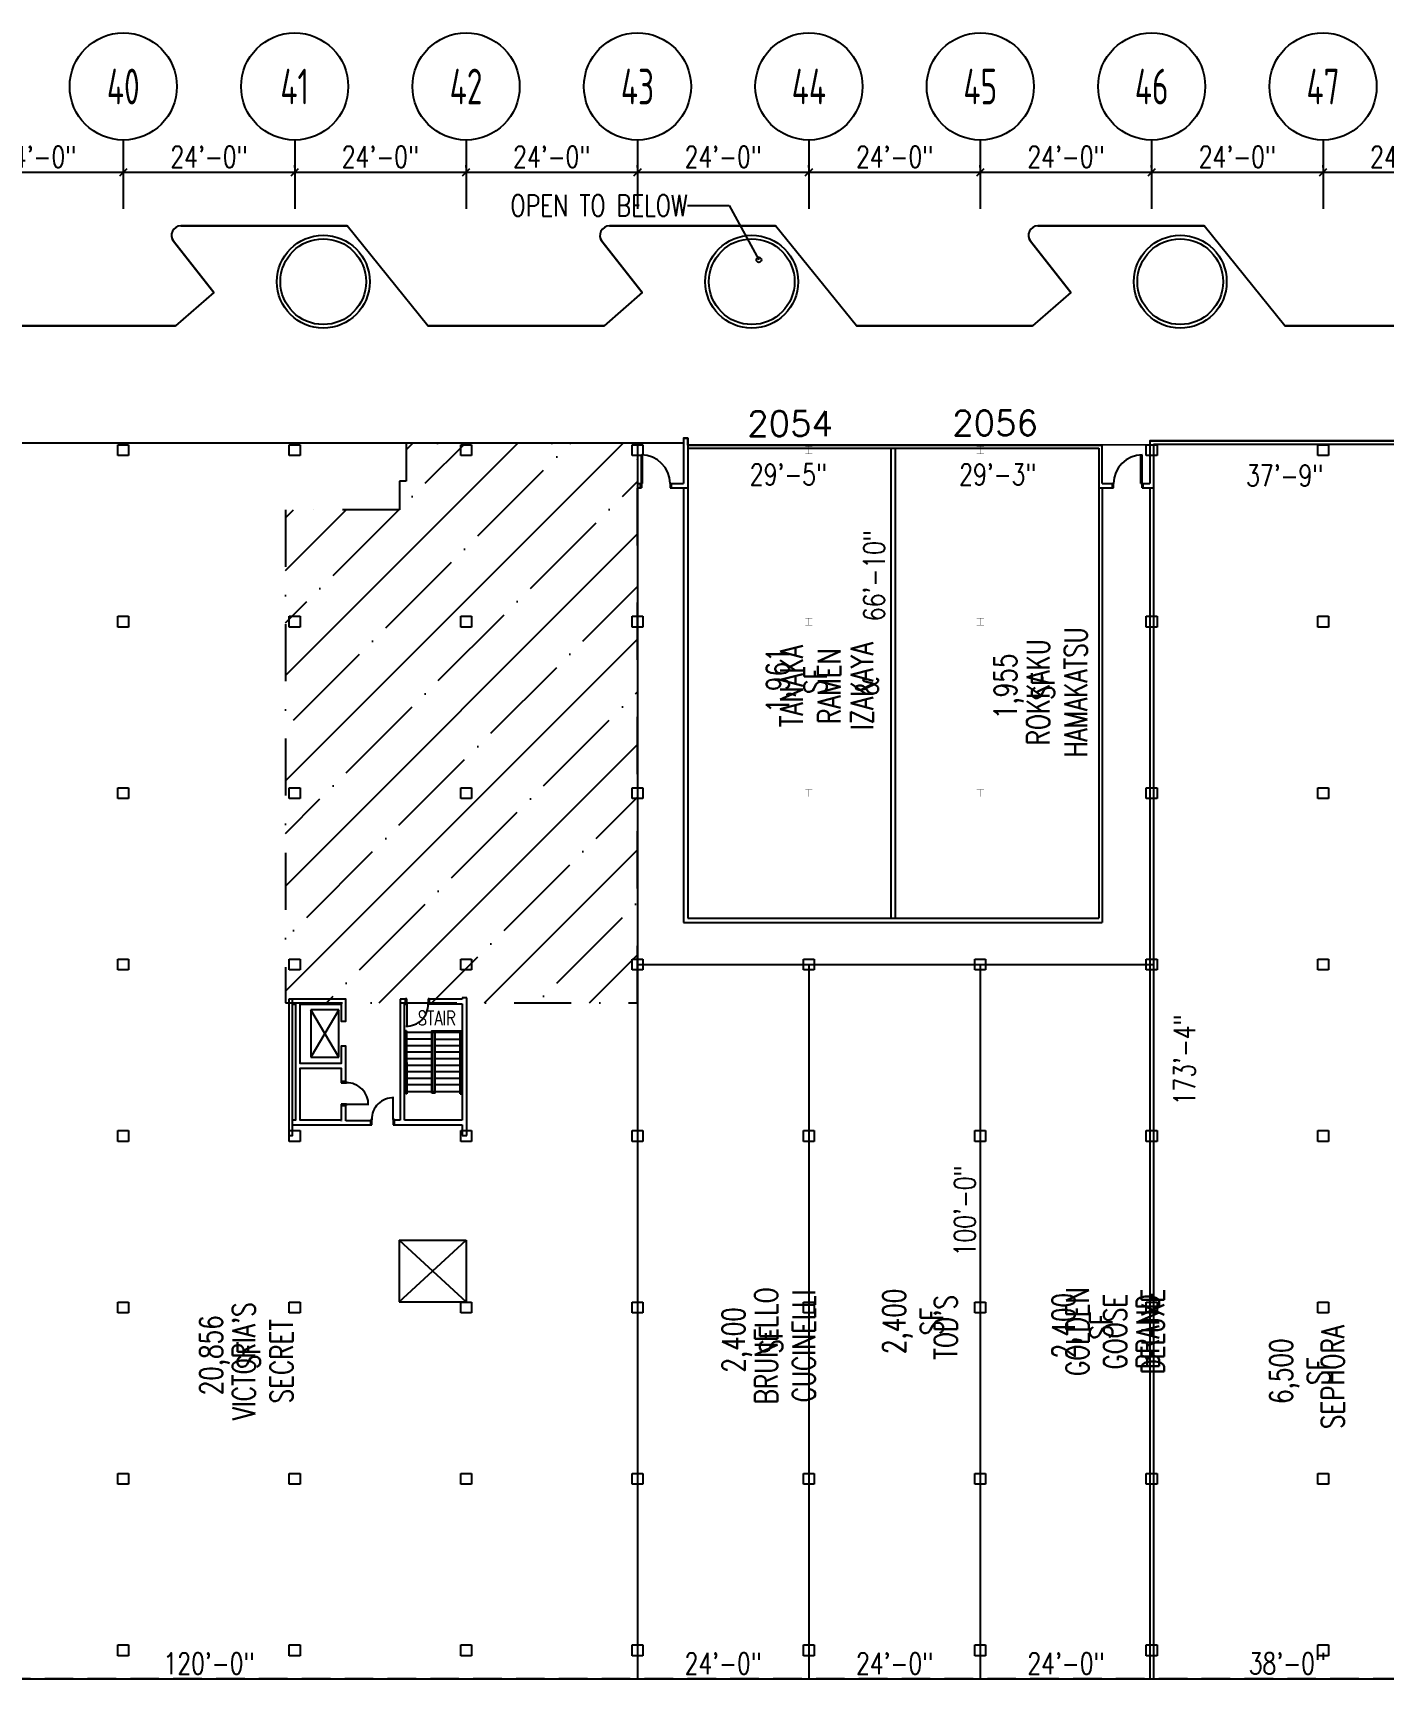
# Model space of a CAD drawing. Extents: x -13345 to 10098, y -1643 to 9113.
# Drawn here: x -3554 to -1285, y 1903 to 4668 of the extents above; entities that cross this region are included whole.
import ezdxf
from ezdxf.enums import TextEntityAlignment as Align

# ---------------------------------------------------------------- set-up
doc = ezdxf.new("R2010")
doc.units = 0
doc.header["$LTSCALE"] = 192
doc.header["$MEASUREMENT"] = 0
doc.linetypes.add('DASHDOT', pattern=[1, 0.5, -0.25, 0, -0.25])
doc.linetypes.add('DASHED2', pattern=[0.375, 0.25, -0.125])
doc.layers.get('0').update_dxf_attribs({"linetype": 'CONTINUOUS'})
doc.layers.get('DEFPOINTS').update_dxf_attribs({"linetype": 'CONTINUOUS'})
for name, color, linetype in [('ARCH-DOORS-EXTERIOR', 7, 'CONTINUOUS'), ('ARCH-FEATURES', 2, 'CONTINUOUS'), ('ARCH-OPENINGS-BELOW', 1, 'CONTINUOUS'), ('ARCH-SITE-MISC', 8, 'CONTINUOUS'), ('ARCH-WALLS-EXTERIOR', 5, 'CONTINUOUS'), ('ARCH-WALLS-INTERIOR', 1, 'CONTINUOUS'), ('DIMENSIONS-STRUCTURAL-GRID', 9, 'CONTINUOUS'), ('DIMENSIONS-TENANT', 7, 'CONTINUOUS'), ('FM-SPNO', 3, 'CONTINUOUS'), ('FM-TENANT-SF', 6, 'CONTINUOUS'), ('FM-TEXT-TENANT', 6, 'CONTINUOUS'), ('M-MEZZANINE-ZZZ', 254, 'DASHDOT'), ('STRUCTURAL-COLUMNS', 3, 'CONTINUOUS'), ('STRUCTURAL-GRID-TAGS', 8, 'CONTINUOUS'), ('TENANT-DEMISING', 4, 'CONTINUOUS'), ('TENANT-STOREFRONT-LEASELINE', 3, 'DASHED2'), ('TEXT-GENERAL', 2, 'CONTINUOUS')]:
    doc.layers.add(name, color=color, linetype=linetype)
doc.layers.add('COMMON AREA FILL', color=7, linetype='CONTINUOUS', true_color=0xdedede)
doc.styles.add('DIM', font='dim', dxfattribs={"width": 0.75})
doc.styles.add('FMSTXT', font='simplex.shx', dxfattribs={"width": 0.75})
doc.styles.add('SIMPLEX', font='SIMPLEX.shx', dxfattribs={"width": 0.75})
doc.styles.get("Standard").update_dxf_attribs({"font": 'txt.shx', "width": 0.75})
doc.dimstyles.new('LOD-EX-GRID (with ticks)', dxfattribs={"dimscale": 0, "dimtxt": 36, "dimasz": 12, "dimexe": 12, "dimexo": 12, "dimgap": 8, "dimtad": 1, "dimdec": 0, "dimrnd": 0.0625, "dimzin": 3, "dimdsep": 46, "dimlunit": 4, "dimtxsty": 'Standard', "dimblk1": 'OBLIQUE', "dimblk2": 'OBLIQUE', "dimsah": 1, "dimcen": 0, "dimclrt": 256, "dimadec": 0, "dimazin": 0, "dimtfac": 6, "dimtdec": 0, "dimtofl": 0, "dimtmove": 1, "dimatfit": 3, "dimldrblk": 'OBLIQUE', "dimfxl": 1, "dimfrac": 2, "dimtolj": 1, "dimtzin": 3, "dimarcsym": 0})
doc.dimstyles.new('LP-SP-MP (without ticks)', dxfattribs={"dimscale": 0, "dimtxt": 36, "dimasz": 12, "dimexe": 8, "dimexo": 8, "dimgap": 8, "dimtad": 1, "dimdec": 0, "dimrnd": 0.0625, "dimzin": 3, "dimdsep": 46, "dimlunit": 4, "dimtxsty": 'Standard', "dimblk1": 'OBLIQUE', "dimblk2": 'OBLIQUE', "dimsah": 1, "dimcen": 0.5, "dimse1": 1, "dimse2": 1, "dimsd1": 1, "dimsd2": 1, "dimclrt": 256, "dimadec": 0, "dimazin": 0, "dimtfac": 6, "dimtdec": 0, "dimtofl": 0, "dimtmove": 0, "dimatfit": 3, "dimldrblk": 'OBLIQUE', "dimfxl": 1, "dimfrac": 2, "dimtolj": 1, "dimtzin": 3, "dimarcsym": 0})

# ---------------------------------------------------------------- blocks, each defined once
blk = doc.blocks.new('UNITSQUARE')
for p, q in [((1, 1), (0, 1)), ((0, 1), (0, 0)), ((0, 0), (1, 0)), ((1, 0), (1, 1))]:
    blk.add_line(p, q)
blk = doc.blocks.new('fms4rm')
blk.add_attdef('FMS:RMID', text='', height=12).set_placement((0, 0), align=Align.MIDDLE_CENTER)
blk = doc.blocks.new('*D48')
at = {"layer": 'DEFPOINTS', "color": 0, "transparency": 16777216}
for p in [(-1961.9, 3102.8), (-1961.9, 3102.8), (-1961.9, 1902.8)]:
    blk.add_point(p, dxfattribs=at)
at = {"layer": 'DIMENSIONS-TENANT', "transparency": 16777216, "insert": (-1987.9, 2689.1), "char_height": 36, "attachment_point": 5, "rotation": 90}
blk.add_mtext('\\A1;100\'-0"', dxfattribs=at)
blk = doc.blocks.new('_OBLIQUE')
at = {"color": 0, "linetype": 'ByBlock'}
blk.add_line((-0.5, -0.5), (0.5, 0.5), dxfattribs=at)
blk = doc.blocks.new('COLNUMC')
at = {"linetype": 'Continuous'}
blk.add_circle((0, 0), 90, dxfattribs=at)
at = {"linetype": 'Continuous', "style": 'DIM', "width": 0.75}
blk.add_attdef('COLUMN', text='', height=60, dxfattribs=at).set_placement((0, 0), align=Align.MIDDLE)
blk = doc.blocks.new('*D61')
at = {"layer": 'DEFPOINTS', "color": 0, "transparency": 16777216}
for p in [(-3689.9, 4487.8), (-3401.9, 4487.8), (-3401.9, 4433.7)]:
    blk.add_point(p, dxfattribs=at)
at = {"layer": 'DIMENSIONS-STRUCTURAL-GRID', "color": 0, "lineweight": -2, "transparency": 16777216}
for p, q in [((-3689.9, 4475.8), (-3689.9, 4421.7)), ((-3401.9, 4475.8), (-3401.9, 4421.7)), ((-3689.9, 4433.7), (-3401.9, 4433.7))]:
    blk.add_line(p, q, dxfattribs=at)
at = {"layer": 'DIMENSIONS-STRUCTURAL-GRID', "color": 0, "lineweight": -2, "transparency": 16777216, "xscale": 12, "yscale": 12, "zscale": 12, "rotation": 180}
blk.add_blockref('_OBLIQUE', (-3689.9, 4433.7), dxfattribs=at)
at = {"layer": 'DIMENSIONS-STRUCTURAL-GRID', "color": 0, "lineweight": -2, "transparency": 16777216, "xscale": 12, "yscale": 12, "zscale": 12}
blk.add_blockref('_OBLIQUE', (-3401.9, 4433.7), dxfattribs=at)
at = {"layer": 'DIMENSIONS-STRUCTURAL-GRID', "transparency": 16777216, "insert": (-3545.9, 4459.7), "char_height": 36, "attachment_point": 5}
blk.add_mtext('\\A1;24\'-0"', dxfattribs=at)
blk = doc.blocks.new('*D62')
at = {"layer": 'DEFPOINTS', "color": 0, "transparency": 16777216}
for p in [(-3401.9, 4487.8), (-3113.9, 4433.7), (-3113.9, 4429.9)]:
    blk.add_point(p, dxfattribs=at)
at = {"layer": 'DIMENSIONS-STRUCTURAL-GRID', "color": 0, "lineweight": -2, "transparency": 16777216}
for p, q in [((-3401.9, 4475.8), (-3401.9, 4421.7)), ((-3401.9, 4433.7), (-3113.9, 4433.7)), ((-3113.9, 4441.9), (-3113.9, 4445.7))]:
    blk.add_line(p, q, dxfattribs=at)
at = {"layer": 'DIMENSIONS-STRUCTURAL-GRID', "color": 0, "lineweight": -2, "transparency": 16777216, "xscale": 12, "yscale": 12, "zscale": 12, "rotation": 180}
blk.add_blockref('_OBLIQUE', (-3401.9, 4433.7), dxfattribs=at)
at = {"layer": 'DIMENSIONS-STRUCTURAL-GRID', "color": 0, "lineweight": -2, "transparency": 16777216, "xscale": 12, "yscale": 12, "zscale": 12}
blk.add_blockref('_OBLIQUE', (-3113.9, 4433.7), dxfattribs=at)
at = {"layer": 'DIMENSIONS-STRUCTURAL-GRID', "transparency": 16777216, "insert": (-3257.9, 4459.7), "char_height": 36, "attachment_point": 5}
blk.add_mtext('\\A1;24\'-0"', dxfattribs=at)
blk = doc.blocks.new('*D63')
at = {"layer": 'DEFPOINTS', "color": 0, "transparency": 16777216}
for p in [(-3113.9, 4429.9), (-2825.9, 4433.7), (-2825.9, 4429.9)]:
    blk.add_point(p, dxfattribs=at)
at = {"layer": 'DIMENSIONS-STRUCTURAL-GRID', "color": 0, "lineweight": -2, "transparency": 16777216}
for p, q in [((-3113.9, 4441.9), (-3113.9, 4445.7)), ((-3113.9, 4433.7), (-2825.9, 4433.7)), ((-2825.9, 4441.9), (-2825.9, 4445.7))]:
    blk.add_line(p, q, dxfattribs=at)
at = {"layer": 'DIMENSIONS-STRUCTURAL-GRID', "color": 0, "lineweight": -2, "transparency": 16777216, "xscale": 12, "yscale": 12, "zscale": 12, "rotation": 180}
blk.add_blockref('_OBLIQUE', (-3113.9, 4433.7), dxfattribs=at)
at = {"layer": 'DIMENSIONS-STRUCTURAL-GRID', "color": 0, "lineweight": -2, "transparency": 16777216, "xscale": 12, "yscale": 12, "zscale": 12}
blk.add_blockref('_OBLIQUE', (-2825.9, 4433.7), dxfattribs=at)
at = {"layer": 'DIMENSIONS-STRUCTURAL-GRID', "transparency": 16777216, "insert": (-2969.9, 4459.7), "char_height": 36, "attachment_point": 5}
blk.add_mtext('\\A1;24\'-0"', dxfattribs=at)
blk = doc.blocks.new('*D64')
at = {"layer": 'DEFPOINTS', "color": 0, "transparency": 16777216}
for p in [(-2825.9, 4429.9), (-2537.9, 4433.7), (-2537.9, 4429.9)]:
    blk.add_point(p, dxfattribs=at)
at = {"layer": 'DIMENSIONS-STRUCTURAL-GRID', "color": 0, "lineweight": -2, "transparency": 16777216}
for p, q in [((-2825.9, 4441.9), (-2825.9, 4445.7)), ((-2825.9, 4433.7), (-2537.9, 4433.7)), ((-2537.9, 4441.9), (-2537.9, 4445.7))]:
    blk.add_line(p, q, dxfattribs=at)
at = {"layer": 'DIMENSIONS-STRUCTURAL-GRID', "color": 0, "lineweight": -2, "transparency": 16777216, "xscale": 12, "yscale": 12, "zscale": 12, "rotation": 180}
blk.add_blockref('_OBLIQUE', (-2825.9, 4433.7), dxfattribs=at)
at = {"layer": 'DIMENSIONS-STRUCTURAL-GRID', "color": 0, "lineweight": -2, "transparency": 16777216, "xscale": 12, "yscale": 12, "zscale": 12}
blk.add_blockref('_OBLIQUE', (-2537.9, 4433.7), dxfattribs=at)
at = {"layer": 'DIMENSIONS-STRUCTURAL-GRID', "transparency": 16777216, "insert": (-2681.9, 4459.7), "char_height": 36, "attachment_point": 5}
blk.add_mtext('\\A1;24\'-0"', dxfattribs=at)
blk = doc.blocks.new('*D65')
at = {"layer": 'DEFPOINTS', "color": 0, "transparency": 16777216}
for p in [(-2537.9, 4429.9), (-2249.9, 4433.7), (-2249.9, 4429.9)]:
    blk.add_point(p, dxfattribs=at)
at = {"layer": 'DIMENSIONS-STRUCTURAL-GRID', "color": 0, "lineweight": -2, "transparency": 16777216}
for p, q in [((-2537.9, 4441.9), (-2537.9, 4445.7)), ((-2537.9, 4433.7), (-2249.9, 4433.7)), ((-2249.9, 4441.9), (-2249.9, 4445.7))]:
    blk.add_line(p, q, dxfattribs=at)
at = {"layer": 'DIMENSIONS-STRUCTURAL-GRID', "color": 0, "lineweight": -2, "transparency": 16777216, "xscale": 12, "yscale": 12, "zscale": 12, "rotation": 180}
blk.add_blockref('_OBLIQUE', (-2537.9, 4433.7), dxfattribs=at)
at = {"layer": 'DIMENSIONS-STRUCTURAL-GRID', "color": 0, "lineweight": -2, "transparency": 16777216, "xscale": 12, "yscale": 12, "zscale": 12}
blk.add_blockref('_OBLIQUE', (-2249.9, 4433.7), dxfattribs=at)
at = {"layer": 'DIMENSIONS-STRUCTURAL-GRID', "transparency": 16777216, "insert": (-2393.9, 4459.7), "char_height": 36, "attachment_point": 5}
blk.add_mtext('\\A1;24\'-0"', dxfattribs=at)
blk = doc.blocks.new('*D66')
at = {"layer": 'DEFPOINTS', "color": 0, "transparency": 16777216}
for p in [(-2249.9, 4429.9), (-1961.9, 4433.7), (-1961.9, 4429.9)]:
    blk.add_point(p, dxfattribs=at)
at = {"layer": 'DIMENSIONS-STRUCTURAL-GRID', "color": 0, "lineweight": -2, "transparency": 16777216}
for p, q in [((-2249.9, 4441.9), (-2249.9, 4445.7)), ((-2249.9, 4433.7), (-1961.9, 4433.7)), ((-1961.9, 4441.9), (-1961.9, 4445.7))]:
    blk.add_line(p, q, dxfattribs=at)
at = {"layer": 'DIMENSIONS-STRUCTURAL-GRID', "color": 0, "lineweight": -2, "transparency": 16777216, "xscale": 12, "yscale": 12, "zscale": 12, "rotation": 180}
blk.add_blockref('_OBLIQUE', (-2249.9, 4433.7), dxfattribs=at)
at = {"layer": 'DIMENSIONS-STRUCTURAL-GRID', "color": 0, "lineweight": -2, "transparency": 16777216, "xscale": 12, "yscale": 12, "zscale": 12}
blk.add_blockref('_OBLIQUE', (-1961.9, 4433.7), dxfattribs=at)
at = {"layer": 'DIMENSIONS-STRUCTURAL-GRID', "transparency": 16777216, "insert": (-2105.9, 4459.7), "char_height": 36, "attachment_point": 5}
blk.add_mtext('\\A1;24\'-0"', dxfattribs=at)
blk = doc.blocks.new('*D67')
at = {"layer": 'DEFPOINTS', "color": 0, "transparency": 16777216}
for p in [(-1961.9, 4429.9), (-1673.9, 4433.7), (-1673.9, 4429.9)]:
    blk.add_point(p, dxfattribs=at)
at = {"layer": 'DIMENSIONS-STRUCTURAL-GRID', "color": 0, "lineweight": -2, "transparency": 16777216}
for p, q in [((-1961.9, 4441.9), (-1961.9, 4445.7)), ((-1961.9, 4433.7), (-1673.9, 4433.7)), ((-1673.9, 4441.9), (-1673.9, 4445.7))]:
    blk.add_line(p, q, dxfattribs=at)
at = {"layer": 'DIMENSIONS-STRUCTURAL-GRID', "color": 0, "lineweight": -2, "transparency": 16777216, "xscale": 12, "yscale": 12, "zscale": 12, "rotation": 180}
blk.add_blockref('_OBLIQUE', (-1961.9, 4433.7), dxfattribs=at)
at = {"layer": 'DIMENSIONS-STRUCTURAL-GRID', "color": 0, "lineweight": -2, "transparency": 16777216, "xscale": 12, "yscale": 12, "zscale": 12}
blk.add_blockref('_OBLIQUE', (-1673.9, 4433.7), dxfattribs=at)
at = {"layer": 'DIMENSIONS-STRUCTURAL-GRID', "transparency": 16777216, "insert": (-1817.9, 4459.7), "char_height": 36, "attachment_point": 5}
blk.add_mtext('\\A1;24\'-0"', dxfattribs=at)
blk = doc.blocks.new('*D68')
at = {"layer": 'DEFPOINTS', "color": 0, "transparency": 16777216}
for p in [(-1673.9, 4429.9), (-1385.9, 4433.7), (-1385.9, 4429.9)]:
    blk.add_point(p, dxfattribs=at)
at = {"layer": 'DIMENSIONS-STRUCTURAL-GRID', "color": 0, "lineweight": -2, "transparency": 16777216}
for p, q in [((-1673.9, 4441.9), (-1673.9, 4445.7)), ((-1673.9, 4433.7), (-1385.9, 4433.7)), ((-1385.9, 4441.9), (-1385.9, 4445.7))]:
    blk.add_line(p, q, dxfattribs=at)
at = {"layer": 'DIMENSIONS-STRUCTURAL-GRID', "color": 0, "lineweight": -2, "transparency": 16777216, "xscale": 12, "yscale": 12, "zscale": 12, "rotation": 180}
blk.add_blockref('_OBLIQUE', (-1673.9, 4433.7), dxfattribs=at)
at = {"layer": 'DIMENSIONS-STRUCTURAL-GRID', "color": 0, "lineweight": -2, "transparency": 16777216, "xscale": 12, "yscale": 12, "zscale": 12}
blk.add_blockref('_OBLIQUE', (-1385.9, 4433.7), dxfattribs=at)
at = {"layer": 'DIMENSIONS-STRUCTURAL-GRID', "transparency": 16777216, "insert": (-1529.9, 4459.7), "char_height": 36, "attachment_point": 5}
blk.add_mtext('\\A1;24\'-0"', dxfattribs=at)
blk = doc.blocks.new('*D69')
at = {"layer": 'DEFPOINTS', "color": 0, "transparency": 16777216}
for p in [(-1385.9, 4429.9), (-1097.9, 4433.7), (-1097.9, 4429.9)]:
    blk.add_point(p, dxfattribs=at)
at = {"layer": 'DIMENSIONS-STRUCTURAL-GRID', "color": 0, "lineweight": -2, "transparency": 16777216}
for p, q in [((-1385.9, 4441.9), (-1385.9, 4445.7)), ((-1385.9, 4433.7), (-1097.9, 4433.7)), ((-1097.9, 4441.9), (-1097.9, 4445.7))]:
    blk.add_line(p, q, dxfattribs=at)
at = {"layer": 'DIMENSIONS-STRUCTURAL-GRID', "color": 0, "lineweight": -2, "transparency": 16777216, "xscale": 12, "yscale": 12, "zscale": 12, "rotation": 180}
blk.add_blockref('_OBLIQUE', (-1385.9, 4433.7), dxfattribs=at)
at = {"layer": 'DIMENSIONS-STRUCTURAL-GRID', "color": 0, "lineweight": -2, "transparency": 16777216, "xscale": 12, "yscale": 12, "zscale": 12}
blk.add_blockref('_OBLIQUE', (-1097.9, 4433.7), dxfattribs=at)
at = {"layer": 'DIMENSIONS-STRUCTURAL-GRID', "transparency": 16777216, "insert": (-1241.9, 4459.7), "char_height": 36, "attachment_point": 5}
blk.add_mtext('\\A1;24\'-0"', dxfattribs=at)
blk = doc.blocks.new('*D144')
at = {"layer": 'DEFPOINTS', "color": 0, "transparency": 16777216}
for p in [(-1961.9, 1902.8), (-1673.9, 1902.8), (-1673.9, 1902.8)]:
    blk.add_point(p, dxfattribs=at)
at = {"layer": 'DIMENSIONS-TENANT', "transparency": 16777216, "insert": (-1817.9, 1928.8), "char_height": 36, "attachment_point": 5}
blk.add_mtext('\\A1;24\'-0"', dxfattribs=at)
blk = doc.blocks.new('*D156')
at = {"layer": 'DEFPOINTS', "color": 0, "transparency": 16777216}
for p in [(-3977.9, 1902.8), (-3977.9, 1902.8), (-2537.9, 1902.8)]:
    blk.add_point(p, dxfattribs=at)
at = {"layer": 'DIMENSIONS-TENANT', "transparency": 16777216, "insert": (-3257.9, 1928.8), "char_height": 36, "attachment_point": 5}
blk.add_mtext('\\A1;120\'-0"', dxfattribs=at)
blk = doc.blocks.new('*D197')
at = {"layer": 'DEFPOINTS', "color": 0, "transparency": 16777216}
for p in [(-2537.9, 1902.8), (-2537.9, 1902.8), (-2249.9, 1902.8)]:
    blk.add_point(p, dxfattribs=at)
at = {"layer": 'DIMENSIONS-TENANT', "transparency": 16777216, "insert": (-2393.9, 1928.8), "char_height": 36, "attachment_point": 5}
blk.add_mtext('\\A1;24\'-0"', dxfattribs=at)
blk = doc.blocks.new('*D198')
at = {"layer": 'DEFPOINTS', "color": 0, "transparency": 16777216}
for p in [(-2249.9, 1902.8), (-1961.9, 1902.8), (-1961.9, 1902.8)]:
    blk.add_point(p, dxfattribs=at)
at = {"layer": 'DIMENSIONS-TENANT', "transparency": 16777216, "insert": (-2105.9, 1928.8), "char_height": 36, "attachment_point": 5}
blk.add_mtext('\\A1;24\'-0"', dxfattribs=at)
blk = doc.blocks.new('COLUMN')
at = {"layer": 'STRUCTURAL-COLUMNS', "const_width": 0.5}
for points in [[(-6, 6), (6, 6)], [(0, 6), (0, -6)], [(-6, -6), (6, -6)]]:
    blk.add_lwpolyline(points, dxfattribs=at)
blk = doc.blocks.new('*D656')
at = {"layer": 'DEFPOINTS', "color": 0, "transparency": 16777216}
for p in [(-2460.5, 3975.3), (-2107.9, 3975.3), (-2460.5, 3900.1)]:
    blk.add_point(p, dxfattribs=at)
at = {"layer": 'DIMENSIONS-TENANT', "transparency": 16777216, "insert": (-2284.2, 3926.1), "char_height": 36, "attachment_point": 5}
blk.add_mtext('\\A1;29\'-5"', dxfattribs=at)
blk = doc.blocks.new('*D657')
at = {"layer": 'DEFPOINTS', "color": 0, "transparency": 16777216}
for p in [(-2107.9, 3975.3), (-1756.9, 3975.3), (-1756.9, 3900.1)]:
    blk.add_point(p, dxfattribs=at)
at = {"layer": 'DIMENSIONS-TENANT', "transparency": 16777216, "insert": (-1932.4, 3926.1), "char_height": 36, "attachment_point": 5}
blk.add_mtext('\\A1;29\'-3"', dxfattribs=at)
blk = doc.blocks.new('*D658')
at = {"layer": 'DEFPOINTS', "color": 0, "transparency": 16777216}
for p in [(-2107.9, 3975.3), (-2114.2, 3173.7), (-2107.9, 3173.7)]:
    blk.add_point(p, dxfattribs=at)
at = {"layer": 'DIMENSIONS-TENANT', "transparency": 16777216, "insert": (-2140.2, 3756.1), "char_height": 36, "attachment_point": 5, "rotation": 90}
blk.add_mtext('\\A1;66\'-10"', dxfattribs=at)
blk = doc.blocks.new('*D698')
at = {"layer": 'DEFPOINTS', "color": 0, "transparency": 16777216}
for p in [(-1673.9, 1902.8), (-1673.9, 1902.8), (-1217.9, 1902.8)]:
    blk.add_point(p, dxfattribs=at)
at = {"layer": 'DIMENSIONS-TENANT', "transparency": 16777216, "insert": (-1445.9, 1928.8), "char_height": 36, "attachment_point": 5}
blk.add_mtext('\\A1;38\'-0"', dxfattribs=at)
blk = doc.blocks.new('*D702')
at = {"layer": 'DEFPOINTS', "color": 0, "transparency": 16777216}
for p in [(-1676.9, 3982.8), (-1223.9, 3982.8), (-1676.9, 3898.3)]:
    blk.add_point(p, dxfattribs=at)
at = {"layer": 'DIMENSIONS-TENANT', "transparency": 16777216, "insert": (-1450.4, 3924.3), "char_height": 36, "attachment_point": 5}
blk.add_mtext('\\A1;37\'-9"', dxfattribs=at)
blk = doc.blocks.new('*D703')
at = {"layer": 'DEFPOINTS', "color": 0, "transparency": 16777216}
for p in [(-1673.9, 3982.8), (-1592.7, 3982.8), (-1673.9, 1902.8)]:
    blk.add_point(p, dxfattribs=at)
at = {"layer": 'DIMENSIONS-TENANT', "transparency": 16777216, "insert": (-1618.7, 2942.8), "char_height": 36, "attachment_point": 5, "rotation": 90}
blk.add_mtext('\\A1;173\'-4"', dxfattribs=at)

msp = doc.modelspace()

# ---------------------------------------------------------------- hatches: boundary and pattern name
at = {"layer": 'M-MEZZANINE-ZZZ'}
h = msp.add_hatch(dxfattribs=at)
h.set_pattern_fill('ANSI35', color=256, scale=500, style=0)
edge = h.paths.add_edge_path()
edge.add_line((-2937.8, 3914.9), (-2937.8, 3866.9))
edge.add_line((-2937.8, 3866.9), (-3129.3, 3866.9))
edge.add_line((-3129.3, 3866.9), (-3129.3, 3038.5))
edge.add_line((-3129.3, 3038.5), (-2537.9, 3038.5))
edge.add_line((-2537.9, 3038.5), (-2537.9, 3978.8))
edge.add_line((-2537.9, 3978.8), (-2926.8, 3978.8))
edge.add_line((-2926.8, 3978.8), (-2926.8, 3914.9))
edge.add_line((-2926.8, 3914.9), (-2937.8, 3914.9))
edge.add_line((-2937.8, 3914.9), (-2937.8, 3866.9))

# ---------------------------------------------------------------- linework, layer by layer
at = {"layer": 'ARCH-DOORS-EXTERIOR'}
for p, q in [((-2531.2, 3910.8), (-2531.2, 3958.8)), ((-2529.2, 3910.8), (-2529.2, 3958.7)), ((-1691.9, 3910.8), (-1691.9, 3958.7)), ((-1689.9, 3910.8), (-1689.9, 3958.8)), ((-2529.2, 3910.8), (-2531.2, 3910.8)), ((-1691.9, 3910.8), (-1689.9, 3910.8))]:
    msp.add_line(p, q, dxfattribs=at)
at = {"layer": 'ARCH-DOORS-EXTERIOR', "linetype": 'Continuous'}
for p, q in [((-2925.7, 3045), (-2927.7, 3045)), ((-2927.7, 3045), (-2927.7, 3036.4)), ((-2925.7, 3036.4), (-2925.7, 3045)), ((-2889.7, 3045.1), (-2889.7, 3036.4)), ((-2887.7, 3045.1), (-2889.7, 3045.1)), ((-2887.7, 3036.4), (-2887.7, 3045.1)), ((-2927.7, 3036.4), (-2925.7, 3036.4)), ((-2925.7, 3036.4), (-2925.7, 2999.6)), ((-2889.7, 3036.4), (-2887.7, 3036.4)), ((-3027.1, 2906.1), (-3035.8, 2906.1)), ((-3035.8, 2906.1), (-3035.8, 2904.1)), ((-3035.8, 2904.1), (-3027.1, 2904.1)), ((-3027.1, 2904.1), (-3027.1, 2906.1)), ((-2948.2, 2842.3), (-2948.2, 2879.1)), ((-3027.1, 2868.1), (-3035.7, 2868.1)), ((-3035.7, 2868.1), (-3035.7, 2866.1)), ((-3035.7, 2866.1), (-3027.1, 2866.1)), ((-3027.1, 2866.1), (-3027.1, 2868.1)), ((-3027.1, 2868.1), (-2990.3, 2868.1)), ((-2984.2, 2842.3), (-2986.2, 2842.3)), ((-2986.2, 2842.3), (-2986.2, 2833.5)), ((-2986.2, 2833.5), (-2984.2, 2833.5)), ((-2984.2, 2833.5), (-2984.2, 2842.3)), ((-2948.2, 2842.3), (-2948.2, 2833.6)), ((-2946.2, 2842.3), (-2948.2, 2842.3)), ((-2948.2, 2833.6), (-2946.2, 2833.6)), ((-2946.2, 2833.6), (-2946.2, 2842.3))]:
    msp.add_line(p, q, dxfattribs=at)
at = {"layer": 'ARCH-DOORS-EXTERIOR'}
for centre, start, end in [((-2531.2, 3910.8), 0, 90), ((-1689.9, 3910.8), 90, 180)]:
    msp.add_arc(centre, 48, start, end, dxfattribs=at)
at = {"layer": 'ARCH-DOORS-EXTERIOR', "linetype": 'Continuous'}
for centre, start, end in [((-2925.5, 3035.3), 267.7088, 1.7424), ((-3026, 2868.3), 357.7089, 91.7426), ((-2948.5, 2843.3), 87.7086, 181.7422)]:
    msp.add_arc(centre, 35.8, start, end, dxfattribs=at)
at = {"layer": 'ARCH-FEATURES'}
for p, q in [((-2938.4, 2536.3), (-2825.9, 2639.9)), ((-2938.4, 2639.9), (-2825.9, 2536.3))]:
    msp.add_line(p, q, dxfattribs=at)
for points in [[(-2926.1, 2991.6), (-2927.6, 2991.6)], [(-2927.6, 2991.6), (-2927.2, 2885.8)], [(-2926.1, 2991.6), (-2925.7, 2885.8)], [(-2883.8, 2988.5), (-2926.1, 2988.5), (-2925.8, 2889.5), (-2883.6, 2889.5)], [(-2883.6, 2886.5), (-2883.6, 2991.5), (-2832.6, 2991.5)], [(-2879.1, 2988.5), (-2879.1, 2888), (-2882.1, 2888), (-2882.1, 2990), (-2832.6, 2990)], [(-2877.8, 2889.5), (-2835.6, 2889.5), (-2835.6, 2988.5), (-2882.1, 2988.5)], [(-2877.8, 2886.5), (-2877.8, 2988.5)], [(-2835.6, 2988.5), (-2832.6, 2988.5)], [(-2835.6, 2885.5), (-2835.6, 2988.5)], [(-2834.1, 2885.5), (-2834.1, 2988.5)], [(-2883.8, 2977.5), (-2926.1, 2977.5)], [(-2883.8, 2966.5), (-2926, 2966.5)], [(-2835.6, 2966.5), (-2877.8, 2966.5)], [(-2877.6, 2977.3), (-2835.6, 2977.3)], [(-2883.8, 2955.5), (-2926, 2955.5)], [(-2883.8, 2944.5), (-2926, 2944.5)], [(-2883.8, 2933.5), (-2925.9, 2933.5)], [(-2835.6, 2955.5), (-2877.8, 2955.5)], [(-2835.6, 2944.5), (-2877.8, 2944.5)], [(-2835.6, 2933.5), (-2877.8, 2933.5)], [(-2883.8, 2922.5), (-2925.9, 2922.5)], [(-2883.8, 2911.5), (-2925.8, 2911.5)], [(-2835.6, 2922.5), (-2877.8, 2922.5)], [(-2835.6, 2911.5), (-2877.8, 2911.5)], [(-2925.7, 2885.8), (-2927.2, 2885.8)], [(-2883.8, 2900.5), (-2925.8, 2900.5)], [(-2877.8, 2886.5), (-2883.6, 2886.5)], [(-2882.1, 2889.5), (-2879.1, 2889.5)], [(-2879.1, 2888), (-2882.1, 2888)], [(-2835.6, 2900.5), (-2877.8, 2900.5)], [(-2835.6, 2885.5), (-2834.1, 2885.5)]]:
    msp.add_lwpolyline(points, dxfattribs=at)
at = {"layer": 'ARCH-OPENINGS-BELOW'}
for centre, radius in [((-3065.9, 4249.9), 78), ((-3065.9, 4249.9), 72), ((-2345.9, 4249.9), 78), ((-2345.9, 4249.9), 72), ((-1625.9, 4249.9), 78), ((-1625.9, 4249.9), 72)]:
    msp.add_circle(centre, radius, dxfattribs=at)
at = {"layer": 'ARCH-SITE-MISC'}
for p, q in [((-3305, 4343.6), (-3025.9, 4343.6)), ((-2889.9, 4175.6), (-3025.9, 4343.6)), ((-2585, 4343.6), (-2305.9, 4343.6)), ((-2169.9, 4175.6), (-2305.9, 4343.6)), ((-1865, 4343.6), (-1585.9, 4343.6)), ((-1449.9, 4175.6), (-1585.9, 4343.6)), ((-3249.9, 4231.6), (-3317.6, 4317.7)), ((-2529.9, 4231.6), (-2597.6, 4317.7)), ((-1809.9, 4231.6), (-1877.6, 4317.7)), ((-3249.9, 4231.6), (-3313.9, 4175.6)), ((-2529.9, 4231.6), (-2593.9, 4175.6)), ((-1809.9, 4231.6), (-1873.9, 4175.6)), ((-3609.9, 4175.6), (-3313.9, 4175.6)), ((-2889.9, 4175.6), (-2593.9, 4175.6)), ((-2169.9, 4175.6), (-1873.9, 4175.6)), ((-1449.9, 4175.6), (-1153.9, 4175.6))]:
    msp.add_line(p, q, dxfattribs=at)
for centre in [(-3305, 4327.6), (-2585, 4327.6), (-1865, 4327.6)]:
    msp.add_arc(centre, 16, 90, 218.1572, dxfattribs=at)
at = {"layer": 'ARCH-WALLS-EXTERIOR'}
for p, q in [((-2460.5, 3987.3), (-2453.2, 3987.3)), ((-2460.5, 3987.3), (-2460.5, 3910.8)), ((-2453.2, 3987.3), (-2453.2, 3903.5)), ((-1676.9, 3982.8), (-1133.9, 3982.8)), ((-1676.9, 3982.8), (-1676.9, 3910.8)), ((-2537.9, 3978.8), (-3976.4, 3978.8)), ((-2537.9, 3978.8), (-2537.9, 3903.5)), ((-2453.2, 3975.3), (-1756.9, 3975.3)), ((-2453.2, 3970.3), (-1762.9, 3970.3)), ((-1762.9, 3970.3), (-1762.9, 3903.5)), ((-1756.9, 3910.8), (-1756.9, 3975.3)), ((-1670.9, 3976.8), (-1670.9, 3903.5)), ((-1670.9, 3976.8), (-1133.9, 3976.8)), ((-2537.9, 3910.8), (-2531.2, 3910.8)), ((-2537.9, 3903.5), (-2531.2, 3903.5)), ((-2533.2, 3910.8), (-2533.2, 3903.5)), ((-2531.2, 3910.8), (-2531.2, 3903.5)), ((-2483.2, 3910.8), (-2483.2, 3903.5)), ((-2483.2, 3910.8), (-2460.5, 3910.8)), ((-2483.2, 3903.5), (-2453.2, 3903.5)), ((-2481.2, 3910.8), (-2481.2, 3903.5)), ((-1762.9, 3903.5), (-1737.9, 3903.5)), ((-1756.9, 3910.8), (-1737.9, 3910.8)), ((-1739.9, 3903.5), (-1739.9, 3910.8)), ((-1737.9, 3903.5), (-1737.9, 3910.8)), ((-1689.9, 3903.5), (-1689.9, 3910.8)), ((-1689.9, 3910.8), (-1676.9, 3910.8)), ((-1689.9, 3903.5), (-1670.9, 3903.5)), ((-1687.9, 3903.5), (-1687.9, 3910.8))]:
    msp.add_line(p, q, dxfattribs=at)
at = {"layer": 'ARCH-WALLS-INTERIOR'}
for p, q in [((-2537.9, 3903.5), (-2537.9, 3102.8)), ((-2460.5, 3903.5), (-2460.5, 3173.7)), ((-2453.2, 3903.5), (-2453.2, 3181)), ((-1762.9, 3903.5), (-1762.9, 3181)), ((-1756.9, 3903.5), (-1756.9, 3173.7)), ((-1676.9, 3903.5), (-1676.9, 3102.8)), ((-1670.9, 3903.5), (-1670.9, 3102.8)), ((-2453.2, 3181), (-1762.9, 3181)), ((-2460.5, 3173.7), (-1756.9, 3173.7)), ((-2537.9, 3102.8), (-1670.9, 3102.8)), ((-2927.7, 3044.5), (-2936.7, 3044.5)), ((-2936.7, 3044.5), (-2936.7, 2841.2)), ((-2927.7, 3036.9), (-2927.7, 3044.5)), ((-2832.6, 3044.5), (-2887.7, 3044.5)), ((-2887.7, 3044.5), (-2887.7, 3036.9)), ((-2824.9, 3047), (-2832.6, 3047)), ((-2832.6, 3047), (-2832.6, 3044.5)), ((-2824.9, 2815.5), (-2824.9, 3047)), ((-2929.1, 2841.2), (-2929.1, 3036.9)), ((-2929.1, 3036.9), (-2927.7, 3036.9)), ((-2887.7, 3036.9), (-2832.6, 3036.9)), ((-2832.6, 3036.9), (-2832.6, 2841.2)), ((-2946.2, 2833.5), (-2832.6, 2833.5)), ((-2832.6, 2841.2), (-2929.1, 2841.2)), ((-2832.6, 2833.5), (-2832.6, 2815.5)), ((-2832.6, 2815.5), (-2824.9, 2815.5)), ((-2938.4, 2639.9), (-2825.9, 2639.9)), ((-2938.4, 2639.9), (-2938.4, 2536.3)), ((-2825.9, 2639.9), (-2825.9, 2536.3)), ((-2938.4, 2536.3), (-2825.9, 2536.3))]:
    msp.add_line(p, q, dxfattribs=at)
for points in [[(-3123.7, 3044.5), (-3123.7, 2815.5), (-3117.7, 2815.5), (-3117.7, 3044.5)], [(-3035.7, 2841.2), (-3104.7, 2841.2), (-3104.7, 2928.7), (-3035.7, 2928.7), (-3035.7, 2906.1), (-3028.1, 2906.1), (-3028.1, 2965.6), (-3035.7, 2965.6), (-3035.7, 2936.4), (-3104.7, 2936.4), (-3104.7, 3036.4), (-3035.7, 3036.4), (-3035.7, 3007.6), (-3028.1, 3007.6), (-3028.1, 3044.5), (-3123.7, 3044.5)], [(-3112.4, 3036.4), (-3112.4, 2841.2), (-3117.7, 2841.2), (-3117.7, 3036.4), (-3112.4, 3036.4)], [(-3028.1, 2840.3), (-3028.1, 2866.1), (-3035.7, 2866.1), (-3035.7, 2841.2)], [(-3123.7, 2815.5), (-3117.7, 2815.5), (-3117.7, 2833.5), (-2986.2, 2833.5)], [(-3035.7, 2840.3), (-3035.7, 2839.5)], [(-2986.2, 2833.5), (-2986.2, 2840.3), (-3028.1, 2840.3)], [(-2936.7, 2841.2), (-2946.2, 2841.2)], [(-2946.2, 2833.6), (-2946.2, 2833.5)]]:
    msp.add_lwpolyline(points, dxfattribs=at)
at = {"layer": 'COMMON AREA FILL'}
msp.add_lwpolyline([(-1153.9, 4175.6), (-1449.9, 4175.6), (-1585.9, 4343.6), (-1865, 4343.6, 0.625824), (-1877.6, 4317.7), (-1809.9, 4231.6), (-1873.9, 4175.6), (-2169.9, 4175.6), (-2305.9, 4343.6), (-2585, 4343.6, 0.625824), (-2597.6, 4317.7), (-2529.9, 4231.6), (-2593.9, 4175.6), (-2889.9, 4175.6), (-3025.9, 4343.6), (-3305, 4343.6, 0.625824), (-3317.6, 4317.7), (-3249.9, 4231.6), (-3313.9, 4175.6), (-3609.9, 4175.6)], format="xyb", dxfattribs=at)
for points in [[(-1133.9, 3982.8), (-1676.9, 3982.8), (-1676.9, 3975.8), (-2453.2, 3975.3), (-2453.2, 3987.3), (-2460.5, 3987.3), (-2460.5, 3978.8), (-3978.9, 3978.8)], [(-7154.4, 1902.5), (-5595.5, 1902.5), (-5595.5, 1902.8), (-5129.9, 1902.8), (-1037.9, 1902.8)]]:
    msp.add_lwpolyline(points, dxfattribs=at)
for centre in [(-3065.9, 4249.9), (-2345.9, 4249.9), (-1625.9, 4249.9)]:
    msp.add_circle(centre, 78, dxfattribs=at)
at = {"layer": 'M-MEZZANINE-ZZZ'}
for points in [[(-2937.8, 3914.9), (-2937.8, 3866.9), (-3129.3, 3866.9), (-3129.3, 3038.5), (-2537.9, 3038.5), (-2537.9, 3978.8), (-2926.8, 3978.8), (-2926.8, 3914.9), (-2937.8, 3914.9), (-2937.8, 3866.9)], [(-3039.7, 3026.5), (-3086.8, 2947.2)], [(-3039.7, 3026.5), (-3086.8, 3026.5), (-3086.8, 2947.2), (-3039.7, 2947.2), (-3039.7, 3026.5)], [(-3039.7, 2947.2), (-3086.8, 3026.5)]]:
    msp.add_lwpolyline(points, dxfattribs=at)
at = {"layer": 'STRUCTURAL-GRID-TAGS'}
for p, q in [((-3401.9, 4487.8), (-3401.9, 4372)), ((-3113.9, 4487.8), (-3113.9, 4372)), ((-2825.9, 4487.8), (-2825.9, 4372)), ((-2537.9, 4487.8), (-2537.9, 4372)), ((-2249.9, 4487.8), (-2249.9, 4372)), ((-1961.9, 4487.8), (-1961.9, 4372)), ((-1673.9, 4487.8), (-1673.9, 4372)), ((-1385.9, 4487.8), (-1385.9, 4372))]:
    msp.add_line(p, q, dxfattribs=at)
at = {"layer": 'TENANT-DEMISING'}
for p, q in [((-2111.6, 3181), (-2111.6, 3970.3)), ((-2104.3, 3181), (-2104.3, 3970.3)), ((-2537.9, 3102.8), (-2537.9, 1902.8)), ((-2249.9, 3102.8), (-2249.9, 1902.8)), ((-1961.9, 3102.8), (-1961.9, 1902.8)), ((-1676.9, 3102.8), (-1676.9, 1902.8)), ((-1670.9, 3102.8), (-1670.9, 1902.8))]:
    msp.add_line(p, q, dxfattribs=at)
at = {"layer": 'TENANT-STOREFRONT-LEASELINE'}
msp.add_line((-1037.9, 1902.8), (-5595.5, 1902.8), dxfattribs=at)
at = {"layer": 'TEXT-GENERAL'}
for p, q in [((-2453.9, 4377.8), (-2383.7, 4377.8)), ((-2383.7, 4377.8), (-2333.9, 4286.6))]:
    msp.add_line(p, q, dxfattribs=at)
msp.add_circle((-2333.9, 4286.6), 4.24, dxfattribs=at)

# ---------------------------------------------------------------- block references
at = {"layer": 'FM-SPNO', "xscale": 3.5, "yscale": 3.5, "zscale": 3.5}
for p, values in [((-2281.5, 4011.6), {'FMS:RMID': '2054'}), ((-1937, 4012.5), {'FMS:RMID': '2056'})]:
    msp.add_blockref('fms4rm', p, dxfattribs=at).add_auto_attribs(values)
at = {"layer": 'STRUCTURAL-COLUMNS', "xscale": 18, "yscale": -18, "zscale": 12}
for p in [(-3410.9, 3975.8), (-3122.9, 3975.8), (-2834.9, 3975.8), (-2546.9, 3975.8), (-1682.9, 3975.8), (-1394.9, 3975.8), (-3410.9, 3687.8), (-3122.9, 3687.8), (-2834.9, 3687.8), (-2546.9, 3687.8), (-1682.9, 3687.8), (-1394.9, 3687.8), (-3410.9, 3399.8), (-3122.9, 3399.8), (-2834.9, 3399.8), (-2546.9, 3399.8), (-1682.9, 3399.8), (-1394.9, 3399.8), (-3410.9, 3111.8), (-3122.9, 3111.8), (-2834.9, 3111.8), (-2546.9, 3111.8), (-2258.9, 3111.8), (-1970.9, 3111.8), (-1682.9, 3111.8), (-1394.9, 3111.8), (-3410.9, 2823.8), (-3122.9, 2823.8), (-2834.9, 2823.8), (-2546.9, 2823.8), (-2258.9, 2823.8), (-1970.9, 2823.8), (-1682.9, 2823.8), (-1394.9, 2823.8), (-3410.9, 2535.8), (-3122.9, 2535.8), (-2834.9, 2535.8), (-2546.9, 2535.8), (-2258.9, 2535.8), (-1970.9, 2535.8), (-1682.9, 2535.8), (-1394.9, 2535.8), (-3410.9, 2247.8), (-3122.9, 2247.8), (-2834.9, 2247.8), (-2546.9, 2247.8), (-2258.9, 2247.8), (-1970.9, 2247.8), (-1682.9, 2247.8), (-1394.9, 2247.8), (-3410.9, 1959.8), (-3122.9, 1959.8), (-2834.9, 1959.8), (-2546.9, 1959.8), (-2258.9, 1959.8), (-1970.9, 1959.8), (-1682.9, 1959.8), (-1394.9, 1959.8)]:
    msp.add_blockref('UNITSQUARE', p, dxfattribs=at)
at = {"layer": 'STRUCTURAL-COLUMNS'}
for p in [(-2249.9, 3966.8), (-1961.9, 3966.8), (-2249.9, 3678.8), (-1961.9, 3678.8), (-2249.9, 3390.8), (-1961.9, 3390.8)]:
    msp.add_blockref('COLUMN', p, dxfattribs=at)
at = {"layer": 'STRUCTURAL-GRID-TAGS'}
for p, values in [((-3401.9, 4577.8), {'COLUMN': '40'}), ((-3113.9, 4577.8), {'COLUMN': '41'}), ((-2825.9, 4577.8), {'COLUMN': '42'}), ((-2537.9, 4577.8), {'COLUMN': '43'}), ((-2249.9, 4577.8), {'COLUMN': '44'}), ((-1961.9, 4577.8), {'COLUMN': '45'}), ((-1673.9, 4577.8), {'COLUMN': '46'}), ((-1385.9, 4577.8), {'COLUMN': '47'})]:
    msp.add_blockref('COLNUMC', p, dxfattribs=at).add_auto_attribs(values)

# ---------------------------------------------------------------- texts
at = {"layer": 'ARCH-FEATURES', "style": 'SIMPLEX', "width": 0.75}
msp.add_text('STAIR', height=24, dxfattribs=at).set_placement((-2875.2, 3012.8), align=Align.MIDDLE_CENTER)
at = {"layer": 'FM-TENANT-SF', "char_height": 38, "width": 1, "attachment_point": 5, "rotation": 90, "style": 'FMSTXT'}
for s, insert in [('1,961 SF', (-2270.6, 3580.5)), ('1,955 SF', (-1888, 3570.1)), ('2,400 SF', (-2074.9, 2503.3)), ('2,400 SF', (-1790.3, 2496.1)), ('2,400 SF', (-2344.9, 2472.3)), ('20,856 SF', (-3222.6, 2446.4)), ('6,500 SF', (-1424.7, 2419.7))]:
    msp.add_mtext(s, dxfattribs=dict(at, insert=insert))
at = {"layer": 'FM-TEXT-TENANT', "char_height": 38, "width": 1, "attachment_point": 5, "rotation": 90, "style": 'FMSTXT'}
for s, insert in [('ROKKAKU HAMAKATSU', (-1833, 3560.1)), ('TANAKA RAMEN &', (-2215.6, 3570.5)), ('IZAKAYA', (-2160.6, 3570.5)), ('BRUNELLO CUCINELLI', (-2289.9, 2462.3)), ('GOLDEN GOOSE DELUXE', (-1735.3, 2486.1)), ('BRAND', (-1680.3, 2486.1)), ("VICTORIA'S SECRET", (-3167.6, 2436.4)), ("TOD'S", (-2019.9, 2493.3)), ('SEPHORA', (-1369.7, 2409.7))]:
    msp.add_mtext(s, dxfattribs=dict(at, insert=insert))
at = {"layer": 'TEXT-GENERAL', "style": 'SIMPLEX', "width": 0.75}
msp.add_text('OPEN TO BELOW', height=36, dxfattribs=at).set_placement((-2453.9, 4377.8), align=Align.MIDDLE_RIGHT)

# ---------------------------------------------------------------- dimensions: what is measured, and where the dimension line sits
at = {"layer": 'DIMENSIONS-STRUCTURAL-GRID'}
for base, p1, p2, picture, middle in [((-3401.9, 4433.7), (-3689.9, 4487.8), (-3401.9, 4487.8), '*D61', (-3545.9, 4459.7)), ((-3113.9, 4433.7), (-3401.9, 4487.8), (-3113.9, 4429.9), '*D62', (-3257.9, 4459.7)), ((-2825.9, 4433.7), (-3113.9, 4429.9), (-2825.9, 4429.9), '*D63', (-2969.9, 4459.7)), ((-2537.9, 4433.7), (-2825.9, 4429.9), (-2537.9, 4429.9), '*D64', (-2681.9, 4459.7)), ((-2249.9, 4433.7), (-2537.9, 4429.9), (-2249.9, 4429.9), '*D65', (-2393.9, 4459.7)), ((-1961.9, 4433.7), (-2249.9, 4429.9), (-1961.9, 4429.9), '*D66', (-2105.9, 4459.7)), ((-1673.9, 4433.7), (-1961.9, 4429.9), (-1673.9, 4429.9), '*D67', (-1817.9, 4459.7)), ((-1385.9, 4433.7), (-1673.9, 4429.9), (-1385.9, 4429.9), '*D68', (-1529.9, 4459.7)), ((-1097.9, 4433.7), (-1385.9, 4429.9), (-1097.9, 4429.9), '*D69', (-1241.9, 4459.7))]:
    dim = msp.add_linear_dim(base=base, p1=p1, p2=p2, dimstyle='LOD-EX-GRID (with ticks)', override={"dimscale": 1}, dxfattribs=at)
    dim.commit()
    dim.dimension.update_dxf_attribs({"geometry": picture, "text_midpoint": middle})
at = {"layer": 'DIMENSIONS-TENANT'}
for base, p1, p2, override, picture, middle in [((-1676.9, 3898.3), (-1223.9, 3982.8), (-1676.9, 3982.8), {"dimscale": 1, "dimtmove": 1}, '*D702', (-1450.4, 3924.3)), ((-2460.5, 3900.1), (-2107.9, 3975.3), (-2460.5, 3975.3), {"dimscale": 1}, '*D656', (-2284.2, 3926.1)), ((-1756.9, 3900.1), (-2107.9, 3975.3), (-1756.9, 3975.3), {"dimscale": 1}, '*D657', (-1932.4, 3926.1)), ((-3977.9, 1902.8), (-2537.9, 1902.8), (-3977.9, 1902.8), {"dimscale": 1}, '*D156', (-3257.9, 1928.8)), ((-2537.9, 1902.8), (-2249.9, 1902.8), (-2537.9, 1902.8), {"dimscale": 1}, '*D197', (-2393.9, 1928.8)), ((-1961.9, 1902.8), (-2249.9, 1902.8), (-1961.9, 1902.8), {"dimscale": 1}, '*D198', (-2105.9, 1928.8)), ((-1673.9, 1902.8), (-1961.9, 1902.8), (-1673.9, 1902.8), {"dimscale": 1}, '*D144', (-1817.9, 1928.8)), ((-1673.9, 1902.8), (-1217.9, 1902.8), (-1673.9, 1902.8), {"dimscale": 1}, '*D698', (-1445.9, 1928.8))]:
    dim = msp.add_linear_dim(base=base, p1=p1, p2=p2, dimstyle='LP-SP-MP (without ticks)', override=override, dxfattribs=at)
    dim.commit()
    dim.dimension.update_dxf_attribs({"geometry": picture, "text_midpoint": middle})
dim = msp.add_linear_dim(base=(-1592.7, 3982.8), p1=(-1673.9, 1902.8), p2=(-1673.9, 3982.8), angle=90, dimstyle='LP-SP-MP (without ticks)', override={"dimscale": 1}, dxfattribs=at)
dim.commit()
dim.dimension.update_dxf_attribs({"geometry": '*D703', "text_midpoint": (-1618.7, 2942.8)})
for base, p1, p2, picture, middle in [((-2114.2, 3173.7), (-2107.9, 3975.3), (-2107.9, 3173.7), '*D658', (-2114.2, 3756.1)), ((-1961.9, 3102.8), (-1961.9, 1902.8), (-1961.9, 3102.8), '*D48', (-1961.9, 2689.1))]:
    dim = msp.add_linear_dim(base=base, p1=p1, p2=p2, angle=90, dimstyle='LP-SP-MP (without ticks)', override={"dimscale": 1}, dxfattribs=at)
    dim.commit()
    dim.dimension.update_dxf_attribs({"geometry": picture, "text_midpoint": middle, "dimtype": 160})

doc.saveas('drawing.dxf')
